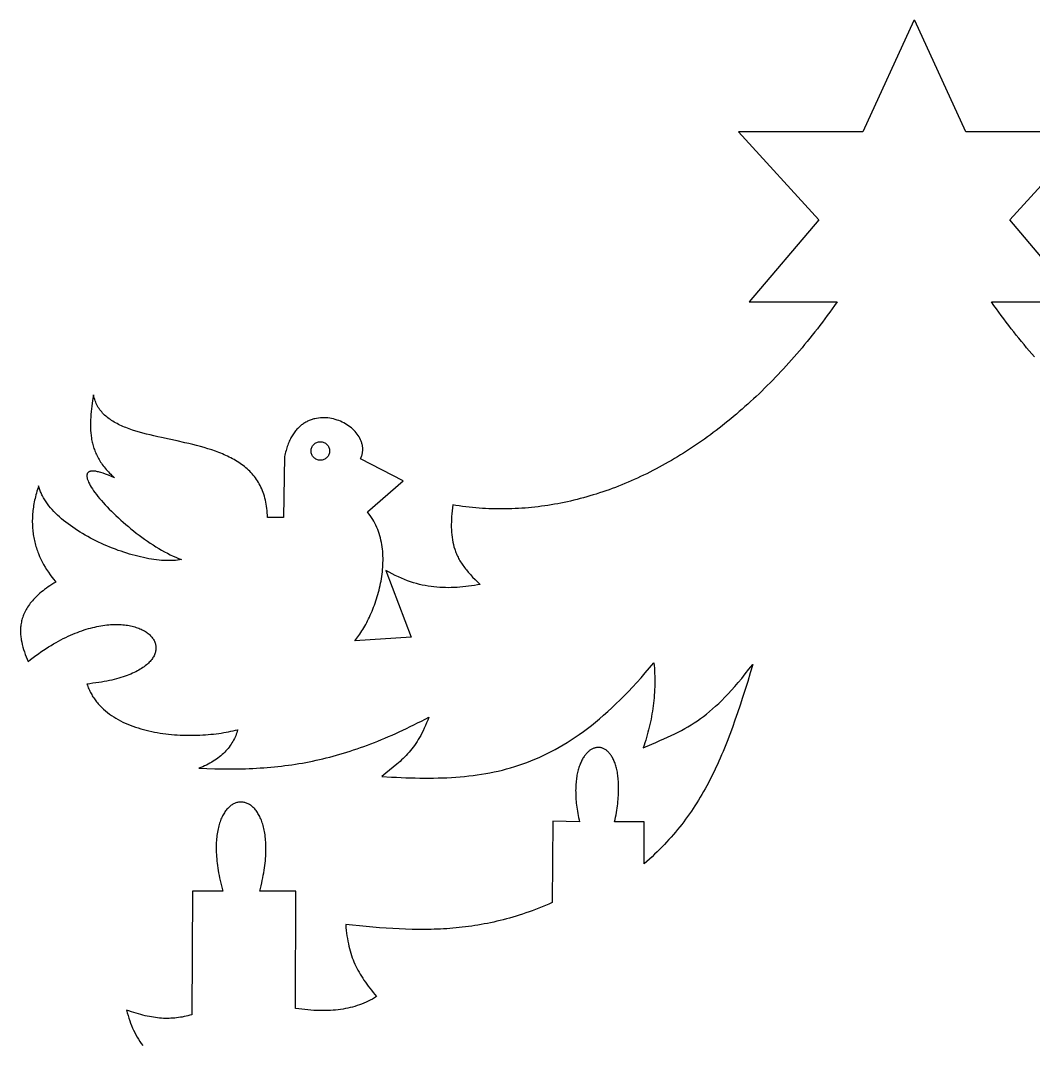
# Model space of a CAD drawing. Extents: x 2 to 372, y 3 to 246.
# Drawn here: x 43.9 to 104, y 185.1 to 245.9 of the extents above; entities that cross this region are included whole.
import ezdxf

# ---------------------------------------------------------------- set-up
doc = ezdxf.new("R2010")
doc.units = 0
doc.layers.add('Default_Layer', color=1, linetype='CONTINUOUS')
doc.layers.add('Vetor', color=1, linetype='CONTINUOUS')

msp = doc.modelspace()

# ---------------------------------------------------------------- linework, layer by layer
at = {"layer": 'Default_Layer'}
msp.add_lwpolyline([(61.14, 220.381), (61.143, 220.437), (61.152, 220.491), (61.165, 220.544), (61.184, 220.595), (61.207, 220.643), (61.234, 220.688), (61.266, 220.73), (61.301, 220.77), (61.341, 220.805), (61.383, 220.837), (61.428, 220.864), (61.476, 220.887), (61.527, 220.906), (61.58, 220.919), (61.634, 220.928), (61.69, 220.931), (61.747, 220.928), (61.801, 220.919), (61.854, 220.906), (61.904, 220.887), (61.953, 220.864), (61.998, 220.837), (62.04, 220.805), (62.079, 220.77), (62.115, 220.73), (62.146, 220.688), (62.174, 220.643), (62.197, 220.595), (62.216, 220.544), (62.229, 220.491), (62.238, 220.437), (62.24, 220.381), (62.238, 220.324), (62.229, 220.27), (62.216, 220.217), (62.197, 220.167), (62.174, 220.118), (62.146, 220.073), (62.115, 220.031), (62.079, 219.992), (62.04, 219.956), (61.998, 219.925), (61.953, 219.897), (61.904, 219.874), (61.854, 219.855), (61.801, 219.842), (61.747, 219.833), (61.69, 219.831), (61.634, 219.833), (61.58, 219.842), (61.527, 219.855), (61.476, 219.874), (61.428, 219.897), (61.383, 219.925), (61.341, 219.956), (61.301, 219.992), (61.266, 220.031), (61.234, 220.073), (61.207, 220.118), (61.184, 220.167), (61.165, 220.217), (61.152, 220.27), (61.143, 220.324), (61.14, 220.381)], close=True, dxfattribs=at)
at = {"layer": 'Vetor'}
msp.add_lwpolyline([(104.064, 225.967), (103.909, 226.146), (103.754, 226.327), (103.599, 226.51), (103.446, 226.694), (103.293, 226.88), (103.141, 227.067), (102.989, 227.256), (102.839, 227.446), (102.689, 227.638), (102.54, 227.831), (102.392, 228.026), (102.244, 228.223), (102.098, 228.421), (101.952, 228.62), (101.807, 228.821), (101.663, 229.023), (101.519, 229.227), (106.727, 229.227), (102.604, 234.109), (107.378, 239.317), (100, 239.317), (96.963, 245.935), (96.911, 245.935), (93.873, 239.317), (86.495, 239.317), (91.269, 234.109), (87.146, 229.227), (92.354, 229.227), (92.21, 229.023), (92.066, 228.821), (91.921, 228.62), (91.775, 228.42), (91.629, 228.223), (91.481, 228.026), (91.333, 227.831), (91.184, 227.638), (91.034, 227.446), (90.884, 227.256), (90.732, 227.067), (90.58, 226.88), (90.428, 226.694), (90.274, 226.51), (90.12, 226.327), (89.965, 226.146), (89.809, 225.967), (89.652, 225.789), (89.495, 225.612), (89.337, 225.438), (89.179, 225.265), (89.02, 225.093), (88.86, 224.923), (88.699, 224.755), (88.538, 224.588), (88.376, 224.423), (88.213, 224.26), (88.05, 224.098), (87.886, 223.938), (87.722, 223.779), (87.556, 223.622), (87.391, 223.467), (87.224, 223.313), (87.057, 223.162), (86.889, 223.011), (86.721, 222.863), (86.552, 222.716), (86.383, 222.571), (86.213, 222.427), (86.042, 222.286), (85.871, 222.146), (85.7, 222.007), (85.527, 221.871), (85.355, 221.736), (85.181, 221.603), (85.007, 221.471), (84.833, 221.342), (84.658, 221.214), (84.483, 221.088), (84.307, 220.963), (84.13, 220.841), (83.953, 220.72), (83.776, 220.601), (83.598, 220.483), (83.419, 220.368), (83.241, 220.254), (83.061, 220.142), (82.881, 220.032), (82.701, 219.924), (82.52, 219.818), (82.339, 219.713), (82.158, 219.61), (81.976, 219.509), (81.793, 219.41), (81.611, 219.313), (81.427, 219.218), (81.244, 219.124), (81.06, 219.032), (80.875, 218.943), (80.69, 218.855), (80.505, 218.769), (80.32, 218.685), (80.134, 218.602), (79.948, 218.522), (79.761, 218.444), (79.574, 218.367), (79.387, 218.293), (79.199, 218.22), (79.011, 218.149), (78.823, 218.08), (78.635, 218.014), (78.446, 217.949), (78.257, 217.886), (78.067, 217.825), (77.877, 217.766), (77.687, 217.709), (77.497, 217.654), (77.307, 217.601), (77.116, 217.55), (76.925, 217.501), (76.733, 217.454), (76.542, 217.408), (76.35, 217.365), (76.158, 217.324), (75.966, 217.285), (75.774, 217.248), (75.581, 217.214), (75.388, 217.181), (75.195, 217.15), (75.002, 217.121), (74.808, 217.094), (74.615, 217.07), (74.421, 217.047), (74.227, 217.027), (74.033, 217.008), (73.839, 216.992), (73.645, 216.978), (73.45, 216.966), (73.256, 216.956), (73.061, 216.948), (72.866, 216.942), (72.671, 216.938), (72.476, 216.937), (72.281, 216.937), (72.086, 216.94), (71.89, 216.945), (71.695, 216.952), (71.5, 216.961), (71.304, 216.973), (71.108, 216.986), (70.913, 217.002), (70.717, 217.02), (70.521, 217.04), (70.326, 217.063), (70.13, 217.087), (69.934, 217.114), (69.738, 217.143), (69.542, 217.174), (69.524, 216.997), (69.508, 216.823), (69.493, 216.653), (69.481, 216.487), (69.472, 216.324), (69.465, 216.164), (69.462, 216.006), (69.462, 215.852), (69.466, 215.7), (69.474, 215.55), (69.486, 215.402), (69.503, 215.257), (69.524, 215.113), (69.55, 214.971), (69.582, 214.83), (69.619, 214.69), (69.662, 214.551), (69.686, 214.482), (69.711, 214.413), (69.738, 214.344), (69.767, 214.276), (69.797, 214.207), (69.829, 214.139), (69.862, 214.07), (69.897, 214.002), (69.934, 213.934), (69.973, 213.866), (70.014, 213.797), (70.057, 213.729), (70.101, 213.66), (70.147, 213.592), (70.196, 213.523), (70.246, 213.454), (70.299, 213.385), (70.353, 213.316), (70.469, 213.177), (70.593, 213.037), (70.726, 212.895), (70.868, 212.752), (71.02, 212.608), (71.181, 212.462), (71.007, 212.431), (70.833, 212.402), (70.66, 212.375), (70.487, 212.351), (70.315, 212.33), (70.143, 212.311), (69.972, 212.295), (69.801, 212.282), (69.63, 212.273), (69.459, 212.267), (69.288, 212.264), (69.117, 212.265), (68.947, 212.27), (68.776, 212.278), (68.604, 212.291), (68.433, 212.308), (68.261, 212.329), (68.088, 212.355), (67.915, 212.386), (67.741, 212.422), (67.567, 212.462), (67.392, 212.508), (67.216, 212.559), (67.039, 212.615), (66.861, 212.677), (66.682, 212.745), (66.502, 212.819), (66.321, 212.899), (66.138, 212.985), (65.954, 213.077), (65.768, 213.176), (65.581, 213.281), (67.084, 209.32), (63.737, 209.115), (63.797, 209.188), (63.857, 209.265), (63.917, 209.345), (63.976, 209.428), (64.036, 209.513), (64.095, 209.602), (64.154, 209.694), (64.212, 209.789), (64.27, 209.886), (64.327, 209.985), (64.384, 210.088), (64.44, 210.192), (64.495, 210.3), (64.55, 210.409), (64.603, 210.52), (64.655, 210.634), (64.706, 210.749), (64.756, 210.867), (64.805, 210.986), (64.853, 211.107), (64.899, 211.229), (64.943, 211.353), (64.986, 211.479), (65.028, 211.606), (65.067, 211.734), (65.105, 211.863), (65.141, 211.993), (65.175, 212.125), (65.207, 212.257), (65.238, 212.39), (65.265, 212.524), (65.291, 212.658), (65.315, 212.793), (65.336, 212.929), (65.354, 213.064), (65.37, 213.2), (65.384, 213.337), (65.394, 213.473), (65.402, 213.61), (65.407, 213.746), (65.41, 213.882), (65.409, 214.018), (65.405, 214.154), (65.398, 214.289), (65.388, 214.423), (65.375, 214.557), (65.358, 214.691), (65.338, 214.823), (65.314, 214.955), (65.287, 215.086), (65.256, 215.215), (65.222, 215.344), (65.183, 215.471), (65.141, 215.597), (65.095, 215.721), (65.045, 215.845), (64.99, 215.966), (64.932, 216.086), (64.869, 216.204), (64.802, 216.32), (64.73, 216.434), (64.654, 216.546), (64.574, 216.656), (64.489, 216.764), (66.606, 218.608), (64.079, 219.906), (64.1, 219.955), (64.12, 220.004), (64.137, 220.053), (64.152, 220.102), (64.166, 220.151), (64.177, 220.2), (64.186, 220.248), (64.194, 220.297), (64.2, 220.345), (64.204, 220.394), (64.206, 220.442), (64.206, 220.49), (64.205, 220.537), (64.202, 220.585), (64.197, 220.632), (64.191, 220.679), (64.182, 220.726), (64.173, 220.772), (64.161, 220.818), (64.149, 220.864), (64.134, 220.909), (64.118, 220.954), (64.082, 221.043), (64.041, 221.131), (63.993, 221.216), (63.941, 221.299), (63.884, 221.381), (63.821, 221.46), (63.755, 221.536), (63.684, 221.61), (63.608, 221.682), (63.529, 221.75), (63.447, 221.816), (63.36, 221.879), (63.271, 221.938), (63.178, 221.994), (63.083, 222.046), (62.985, 222.095), (62.885, 222.14), (62.783, 222.181), (62.679, 222.218), (62.573, 222.251), (62.465, 222.279), (62.357, 222.303), (62.247, 222.322), (62.137, 222.337), (62.026, 222.346), (61.914, 222.351), (61.803, 222.35), (61.691, 222.344), (61.58, 222.332), (61.469, 222.315), (61.359, 222.292), (61.305, 222.278), (61.25, 222.263), (61.196, 222.246), (61.142, 222.228), (61.089, 222.208), (61.036, 222.187), (60.983, 222.164), (60.931, 222.14), (60.879, 222.113), (60.828, 222.086), (60.777, 222.056), (60.727, 222.025), (60.677, 221.992), (60.628, 221.958), (60.58, 221.922), (60.532, 221.884), (60.485, 221.844), (60.439, 221.802), (60.393, 221.759), (60.348, 221.714), (60.304, 221.667), (60.261, 221.618), (60.219, 221.568), (60.177, 221.515), (60.136, 221.461), (60.097, 221.404), (60.058, 221.346), (60.02, 221.286), (59.983, 221.224), (59.948, 221.159), (59.913, 221.093), (59.879, 221.025), (59.847, 220.955), (59.815, 220.882), (59.785, 220.808), (59.756, 220.732), (59.729, 220.653), (59.702, 220.572), (59.677, 220.489), (59.653, 220.404), (59.631, 220.317), (59.61, 220.228), (59.59, 220.136), (59.571, 220.042), (59.503, 216.423), (58.547, 216.423), (58.544, 216.564), (58.538, 216.702), (58.528, 216.837), (58.515, 216.969), (58.498, 217.097), (58.479, 217.223), (58.456, 217.346), (58.43, 217.465), (58.401, 217.582), (58.369, 217.696), (58.335, 217.808), (58.297, 217.916), (58.257, 218.022), (58.213, 218.125), (58.167, 218.226), (58.119, 218.324), (58.067, 218.419), (58.013, 218.512), (57.957, 218.602), (57.898, 218.691), (57.837, 218.776), (57.773, 218.86), (57.707, 218.941), (57.639, 219.02), (57.569, 219.097), (57.496, 219.171), (57.421, 219.244), (57.345, 219.315), (57.266, 219.383), (57.185, 219.45), (57.103, 219.514), (57.018, 219.577), (56.932, 219.638), (56.844, 219.698), (56.754, 219.755), (56.663, 219.811), (56.57, 219.865), (56.476, 219.918), (56.38, 219.969), (56.283, 220.018), (56.184, 220.067), (56.084, 220.113), (55.982, 220.159), (55.88, 220.202), (55.776, 220.245), (55.671, 220.287), (55.459, 220.366), (55.242, 220.441), (55.022, 220.512), (54.799, 220.579), (54.573, 220.643), (54.346, 220.704), (54.116, 220.762), (53.885, 220.818), (53.653, 220.872), (53.188, 220.975), (52.725, 221.076), (52.266, 221.175), (52.039, 221.225), (51.815, 221.277), (51.593, 221.329), (51.375, 221.383), (51.16, 221.44), (50.949, 221.498), (50.743, 221.559), (50.542, 221.624), (50.346, 221.691), (50.156, 221.763), (50.063, 221.8), (49.972, 221.838), (49.882, 221.878), (49.794, 221.918), (49.708, 221.96), (49.624, 222.003), (49.541, 222.047), (49.46, 222.093), (49.382, 222.14), (49.305, 222.188), (49.23, 222.238), (49.158, 222.29), (49.088, 222.343), (49.019, 222.398), (48.954, 222.454), (48.89, 222.512), (48.829, 222.571), (48.77, 222.633), (48.714, 222.696), (48.66, 222.761), (48.609, 222.829), (48.56, 222.898), (48.514, 222.969), (48.471, 223.042), (48.43, 223.117), (48.393, 223.194), (48.358, 223.274), (48.326, 223.356), (48.298, 223.44), (48.272, 223.526), (48.249, 223.615), (48.23, 223.706), (48.178, 223.371), (48.132, 223.04), (48.111, 222.877), (48.093, 222.714), (48.077, 222.552), (48.064, 222.391), (48.055, 222.232), (48.049, 222.073), (48.046, 221.915), (48.048, 221.758), (48.055, 221.602), (48.066, 221.447), (48.082, 221.293), (48.104, 221.139), (48.117, 221.063), (48.132, 220.986), (48.148, 220.911), (48.166, 220.835), (48.186, 220.759), (48.207, 220.684), (48.23, 220.609), (48.254, 220.534), (48.281, 220.459), (48.309, 220.384), (48.339, 220.31), (48.371, 220.235), (48.405, 220.161), (48.441, 220.088), (48.479, 220.014), (48.519, 219.94), (48.561, 219.867), (48.606, 219.794), (48.652, 219.721), (48.701, 219.648), (48.752, 219.575), (48.806, 219.503), (48.862, 219.43), (48.92, 219.358), (48.981, 219.286), (49.044, 219.214), (49.11, 219.143), (49.178, 219.071), (49.249, 219), (49.322, 218.928), (49.399, 218.857), (49.478, 218.786), (49.289, 218.87), (49.113, 218.943), (48.949, 219.007), (48.798, 219.06), (48.658, 219.103), (48.593, 219.121), (48.53, 219.137), (48.471, 219.15), (48.414, 219.162), (48.36, 219.171), (48.309, 219.177), (48.261, 219.182), (48.215, 219.185), (48.173, 219.185), (48.133, 219.183), (48.095, 219.18), (48.06, 219.174), (48.028, 219.166), (47.998, 219.157), (47.971, 219.145), (47.947, 219.132), (47.925, 219.116), (47.905, 219.099), (47.888, 219.08), (47.873, 219.06), (47.861, 219.038), (47.85, 219.014), (47.843, 218.988), (47.837, 218.961), (47.834, 218.932), (47.833, 218.902), (47.834, 218.87), (47.837, 218.837), (47.843, 218.802), (47.851, 218.766), (47.86, 218.728), (47.872, 218.689), (47.902, 218.608), (47.939, 218.521), (47.984, 218.43), (48.037, 218.334), (48.097, 218.234), (48.163, 218.13), (48.237, 218.022), (48.317, 217.911), (48.403, 217.797), (48.495, 217.68), (48.594, 217.561), (48.697, 217.439), (48.806, 217.315), (48.921, 217.189), (49.04, 217.061), (49.164, 216.933), (49.292, 216.803), (49.425, 216.672), (49.561, 216.541), (49.702, 216.41), (49.845, 216.279), (49.993, 216.148), (50.143, 216.018), (50.296, 215.888), (50.452, 215.76), (50.61, 215.632), (50.77, 215.507), (50.933, 215.383), (51.097, 215.262), (51.262, 215.143), (51.429, 215.026), (51.596, 214.912), (51.765, 214.802), (51.934, 214.695), (52.104, 214.592), (52.273, 214.493), (52.442, 214.398), (52.612, 214.307), (52.78, 214.222), (52.948, 214.141), (53.114, 214.066), (53.28, 213.996), (53.444, 213.932), (53.329, 213.912), (53.209, 213.895), (53.085, 213.883), (52.958, 213.874), (52.827, 213.869), (52.692, 213.868), (52.554, 213.871), (52.412, 213.877), (52.268, 213.886), (52.121, 213.9), (51.971, 213.916), (51.818, 213.936), (51.664, 213.96), (51.507, 213.986), (51.348, 214.016), (51.188, 214.049), (51.026, 214.086), (50.862, 214.125), (50.698, 214.167), (50.532, 214.212), (50.365, 214.261), (50.198, 214.312), (50.031, 214.366), (49.863, 214.422), (49.695, 214.481), (49.527, 214.543), (49.359, 214.608), (49.192, 214.675), (49.025, 214.744), (48.859, 214.816), (48.694, 214.89), (48.53, 214.967), (48.367, 215.046), (48.206, 215.127), (48.047, 215.21), (47.89, 215.295), (47.734, 215.383), (47.581, 215.472), (47.43, 215.563), (47.282, 215.656), (47.137, 215.751), (46.994, 215.848), (46.855, 215.946), (46.719, 216.046), (46.586, 216.148), (46.457, 216.251), (46.332, 216.356), (46.211, 216.462), (46.095, 216.569), (45.982, 216.678), (45.875, 216.788), (45.772, 216.899), (45.674, 217.012), (45.581, 217.125), (45.493, 217.24), (45.411, 217.356), (45.334, 217.472), (45.264, 217.59), (45.199, 217.708), (45.169, 217.767), (45.141, 217.827), (45.114, 217.887), (45.089, 217.947), (45.065, 218.007), (45.043, 218.067), (45.023, 218.128), (45.004, 218.189), (44.988, 218.249), (44.973, 218.31), (44.936, 218.201), (44.902, 218.093), (44.869, 217.985), (44.838, 217.878), (44.81, 217.771), (44.783, 217.666), (44.758, 217.561), (44.735, 217.456), (44.713, 217.353), (44.694, 217.25), (44.676, 217.147), (44.661, 217.045), (44.646, 216.944), (44.634, 216.844), (44.624, 216.744), (44.615, 216.645), (44.608, 216.547), (44.603, 216.449), (44.599, 216.352), (44.597, 216.255), (44.597, 216.159), (44.599, 216.064), (44.602, 215.97), (44.607, 215.876), (44.613, 215.782), (44.621, 215.69), (44.631, 215.597), (44.642, 215.506), (44.655, 215.415), (44.669, 215.325), (44.685, 215.235), (44.703, 215.146), (44.722, 215.058), (44.742, 214.97), (44.764, 214.883), (44.788, 214.796), (44.813, 214.71), (44.839, 214.624), (44.867, 214.54), (44.896, 214.455), (44.927, 214.372), (44.959, 214.289), (45.027, 214.124), (45.101, 213.962), (45.18, 213.802), (45.265, 213.644), (45.354, 213.489), (45.449, 213.335), (45.548, 213.184), (45.653, 213.035), (45.762, 212.889), (45.875, 212.744), (45.993, 212.601), (45.872, 212.528), (45.755, 212.454), (45.643, 212.38), (45.534, 212.306), (45.43, 212.231), (45.33, 212.157), (45.234, 212.083), (45.141, 212.008), (45.053, 211.934), (44.968, 211.859), (44.888, 211.784), (44.81, 211.71), (44.737, 211.635), (44.667, 211.56), (44.601, 211.485), (44.538, 211.41), (44.478, 211.336), (44.422, 211.261), (44.369, 211.186), (44.319, 211.111), (44.272, 211.036), (44.228, 210.961), (44.188, 210.886), (44.15, 210.811), (44.115, 210.736), (44.083, 210.661), (44.054, 210.586), (44.027, 210.511), (44.003, 210.436), (43.982, 210.362), (43.963, 210.287), (43.947, 210.212), (43.933, 210.137), (43.921, 210.063), (43.912, 209.988), (43.905, 209.914), (43.9, 209.84), (43.897, 209.765), (43.896, 209.691), (43.897, 209.617), (43.899, 209.543), (43.904, 209.469), (43.911, 209.395), (43.919, 209.322), (43.928, 209.248), (43.94, 209.175), (43.967, 209.028), (44, 208.883), (44.038, 208.737), (44.08, 208.593), (44.127, 208.449), (44.177, 208.306), (44.23, 208.164), (44.286, 208.022), (44.344, 207.882), (44.499, 208.004), (44.653, 208.122), (44.807, 208.236), (44.959, 208.346), (45.111, 208.452), (45.262, 208.555), (45.412, 208.653), (45.561, 208.748), (45.709, 208.839), (45.857, 208.927), (46.003, 209.011), (46.148, 209.091), (46.292, 209.168), (46.435, 209.241), (46.577, 209.311), (46.718, 209.378), (46.858, 209.441), (46.996, 209.501), (47.133, 209.557), (47.269, 209.611), (47.404, 209.661), (47.537, 209.708), (47.669, 209.753), (47.799, 209.794), (47.928, 209.832), (48.056, 209.867), (48.182, 209.899), (48.307, 209.929), (48.43, 209.956), (48.551, 209.98), (48.671, 210.001), (48.79, 210.02), (48.906, 210.036), (49.021, 210.049), (49.134, 210.06), (49.245, 210.069), (49.355, 210.075), (49.463, 210.079), (49.569, 210.08), (49.673, 210.08), (49.775, 210.077), (49.875, 210.071), (49.973, 210.064), (50.069, 210.055), (50.163, 210.043), (50.255, 210.03), (50.345, 210.014), (50.433, 209.997), (50.519, 209.978), (50.602, 209.957), (50.684, 209.934), (50.763, 209.91), (50.839, 209.884), (50.914, 209.856), (50.986, 209.827), (51.055, 209.796), (51.123, 209.763), (51.187, 209.73), (51.25, 209.694), (51.31, 209.658), (51.367, 209.62), (51.422, 209.581), (51.474, 209.541), (51.523, 209.499), (51.57, 209.457), (51.615, 209.413), (51.656, 209.368), (51.695, 209.323), (51.731, 209.276), (51.764, 209.229), (51.794, 209.18), (51.822, 209.131), (51.846, 209.081), (51.868, 209.031), (51.887, 208.98), (51.902, 208.928), (51.915, 208.876), (51.925, 208.823), (51.931, 208.769), (51.935, 208.716), (51.935, 208.661), (51.932, 208.607), (51.926, 208.552), (51.917, 208.497), (51.904, 208.442), (51.888, 208.387), (51.869, 208.331), (51.846, 208.276), (51.82, 208.22), (51.791, 208.165), (51.758, 208.11), (51.722, 208.054), (51.682, 207.999), (51.639, 207.944), (51.592, 207.89), (51.541, 207.836), (51.487, 207.782), (51.429, 207.728), (51.368, 207.675), (51.302, 207.623), (51.233, 207.571), (51.161, 207.52), (51.084, 207.469), (51.004, 207.419), (50.919, 207.369), (50.831, 207.321), (50.739, 207.273), (50.643, 207.226), (50.542, 207.181), (50.438, 207.136), (50.33, 207.092), (50.218, 207.049), (50.101, 207.007), (49.98, 206.966), (49.856, 206.927), (49.727, 206.889), (49.593, 206.852), (49.456, 206.816), (49.314, 206.782), (49.168, 206.75), (49.017, 206.718), (48.862, 206.689), (48.703, 206.66), (48.539, 206.634), (48.37, 206.609), (48.198, 206.586), (48.02, 206.564), (47.838, 206.545), (47.864, 206.47), (47.891, 206.397), (47.919, 206.325), (47.949, 206.254), (47.981, 206.185), (48.013, 206.116), (48.048, 206.048), (48.083, 205.981), (48.12, 205.916), (48.158, 205.851), (48.198, 205.787), (48.239, 205.725), (48.281, 205.663), (48.324, 205.602), (48.369, 205.543), (48.414, 205.484), (48.461, 205.427), (48.51, 205.37), (48.559, 205.314), (48.609, 205.26), (48.714, 205.153), (48.822, 205.05), (48.935, 204.952), (49.052, 204.856), (49.173, 204.765), (49.297, 204.677), (49.426, 204.593), (49.557, 204.512), (49.692, 204.435), (49.83, 204.361), (49.971, 204.29), (50.115, 204.223), (50.262, 204.16), (50.411, 204.099), (50.563, 204.042), (50.717, 203.988), (50.873, 203.937), (51.031, 203.889), (51.191, 203.844), (51.353, 203.802), (51.516, 203.763), (51.681, 203.727), (51.846, 203.694), (52.013, 203.664), (52.181, 203.636), (52.349, 203.612), (52.519, 203.589), (52.688, 203.57), (52.858, 203.553), (53.029, 203.538), (53.199, 203.526), (53.369, 203.517), (53.539, 203.51), (53.709, 203.505), (53.878, 203.502), (54.046, 203.502), (54.214, 203.504), (54.38, 203.508), (54.545, 203.514), (54.71, 203.523), (54.872, 203.533), (55.033, 203.545), (55.193, 203.559), (55.35, 203.576), (55.505, 203.594), (55.659, 203.613), (55.81, 203.635), (55.958, 203.658), (56.104, 203.683), (56.247, 203.709), (56.387, 203.738), (56.524, 203.767), (56.658, 203.798), (56.789, 203.831), (56.763, 203.741), (56.734, 203.652), (56.702, 203.564), (56.667, 203.476), (56.629, 203.389), (56.588, 203.303), (56.544, 203.218), (56.497, 203.133), (56.447, 203.05), (56.394, 202.967), (56.338, 202.886), (56.279, 202.806), (56.217, 202.727), (56.152, 202.649), (56.084, 202.573), (56.013, 202.498), (55.94, 202.425), (55.863, 202.353), (55.783, 202.283), (55.7, 202.215), (55.614, 202.148), (55.525, 202.083), (55.434, 202.02), (55.339, 201.959), (55.241, 201.9), (55.14, 201.844), (55.036, 201.789), (54.93, 201.736), (54.82, 201.686), (54.707, 201.638), (54.591, 201.593), (54.473, 201.55), (54.954, 201.529), (55.427, 201.515), (55.66, 201.51), (55.892, 201.506), (56.122, 201.504), (56.349, 201.504), (56.576, 201.505), (56.8, 201.508), (57.023, 201.512), (57.244, 201.519), (57.464, 201.526), (57.682, 201.536), (57.899, 201.547), (58.114, 201.56), (58.329, 201.575), (58.542, 201.591), (58.754, 201.609), (58.965, 201.629), (59.175, 201.651), (59.384, 201.675), (59.592, 201.7), (59.799, 201.728), (60.006, 201.757), (60.212, 201.788), (60.417, 201.821), (60.622, 201.856), (60.826, 201.893), (61.03, 201.932), (61.233, 201.973), (61.436, 202.017), (61.639, 202.062), (61.841, 202.109), (62.044, 202.158), (62.246, 202.21), (62.448, 202.263), (62.651, 202.319), (62.853, 202.376), (63.056, 202.436), (63.259, 202.499), (63.462, 202.563), (63.666, 202.63), (63.87, 202.698), (64.074, 202.77), (64.279, 202.843), (64.485, 202.919), (64.691, 202.997), (64.898, 203.077), (65.106, 203.16), (65.315, 203.245), (65.525, 203.333), (65.735, 203.423), (65.947, 203.515), (66.16, 203.61), (66.373, 203.707), (66.589, 203.807), (66.805, 203.91), (67.023, 204.015), (67.242, 204.122), (67.463, 204.232), (67.685, 204.345), (67.909, 204.46), (68.134, 204.578), (68.066, 204.402), (67.997, 204.235), (67.927, 204.074), (67.858, 203.92), (67.788, 203.773), (67.717, 203.632), (67.645, 203.497), (67.573, 203.368), (67.5, 203.244), (67.426, 203.124), (67.35, 203.01), (67.274, 202.899), (67.196, 202.792), (67.117, 202.689), (67.036, 202.59), (66.954, 202.493), (66.87, 202.398), (66.784, 202.306), (66.696, 202.216), (66.606, 202.127), (66.514, 202.039), (66.42, 201.952), (66.323, 201.866), (66.224, 201.78), (66.018, 201.607), (65.802, 201.43), (65.573, 201.248), (65.332, 201.056), (65.913, 201.022), (66.199, 201.008), (66.484, 200.995), (66.766, 200.984), (67.045, 200.975), (67.322, 200.967), (67.597, 200.963), (67.87, 200.96), (68.141, 200.96), (68.41, 200.962), (68.677, 200.967), (68.942, 200.975), (69.205, 200.985), (69.466, 200.999), (69.726, 201.016), (69.984, 201.036), (70.241, 201.059), (70.496, 201.086), (70.749, 201.116), (71.002, 201.15), (71.253, 201.188), (71.502, 201.23), (71.751, 201.276), (71.999, 201.327), (72.245, 201.381), (72.491, 201.44), (72.735, 201.503), (72.979, 201.571), (73.222, 201.644), (73.464, 201.722), (73.706, 201.805), (73.947, 201.893), (74.187, 201.986), (74.427, 202.084), (74.667, 202.188), (74.906, 202.298), (75.145, 202.413), (75.384, 202.534), (75.623, 202.661), (75.861, 202.794), (76.1, 202.934), (76.339, 203.079), (76.578, 203.231), (76.817, 203.39), (77.056, 203.555), (77.296, 203.727), (77.536, 203.906), (77.776, 204.092), (78.017, 204.285), (78.259, 204.485), (78.501, 204.693), (78.744, 204.908), (78.988, 205.131), (79.232, 205.362), (79.478, 205.6), (79.724, 205.846), (79.972, 206.101), (80.22, 206.363), (80.47, 206.634), (80.721, 206.913), (80.973, 207.201), (81.227, 207.498), (81.482, 207.803), (81.497, 207.645), (81.51, 207.487), (81.52, 207.328), (81.528, 207.17), (81.534, 207.01), (81.537, 206.851), (81.538, 206.692), (81.537, 206.532), (81.533, 206.372), (81.527, 206.212), (81.518, 206.052), (81.507, 205.893), (81.494, 205.733), (81.479, 205.573), (81.462, 205.414), (81.442, 205.254), (81.42, 205.095), (81.396, 204.936), (81.37, 204.777), (81.342, 204.619), (81.312, 204.461), (81.279, 204.303), (81.245, 204.146), (81.208, 203.99), (81.17, 203.833), (81.129, 203.678), (81.087, 203.523), (81.043, 203.368), (80.996, 203.215), (80.948, 203.062), (80.898, 202.91), (80.846, 202.758), (81.36, 202.975), (81.604, 203.08), (81.84, 203.183), (82.069, 203.284), (82.291, 203.385), (82.506, 203.486), (82.716, 203.588), (82.92, 203.691), (83.119, 203.795), (83.314, 203.902), (83.506, 204.012), (83.694, 204.125), (83.879, 204.242), (84.063, 204.364), (84.244, 204.491), (84.425, 204.623), (84.604, 204.763), (84.784, 204.909), (84.964, 205.063), (85.145, 205.224), (85.328, 205.395), (85.513, 205.575), (85.7, 205.765), (85.89, 205.965), (86.084, 206.176), (86.282, 206.399), (86.484, 206.634), (86.692, 206.882), (86.905, 207.143), (87.125, 207.418), (87.351, 207.708), (87.2, 207.2), (87.049, 206.704), (86.899, 206.219), (86.749, 205.747), (86.599, 205.285), (86.448, 204.835), (86.296, 204.395), (86.142, 203.965), (85.987, 203.545), (85.829, 203.135), (85.749, 202.933), (85.668, 202.734), (85.586, 202.537), (85.504, 202.342), (85.42, 202.149), (85.336, 201.958), (85.251, 201.77), (85.164, 201.583), (85.077, 201.398), (84.988, 201.216), (84.898, 201.035), (84.807, 200.856), (84.715, 200.679), (84.621, 200.504), (84.526, 200.33), (84.429, 200.158), (84.331, 199.988), (84.231, 199.82), (84.129, 199.653), (84.026, 199.487), (83.921, 199.323), (83.814, 199.161), (83.706, 198.999), (83.595, 198.84), (83.483, 198.681), (83.368, 198.524), (83.252, 198.368), (83.134, 198.213), (83.013, 198.06), (82.89, 197.908), (82.765, 197.756), (82.637, 197.606), (82.507, 197.457), (82.375, 197.308), (82.241, 197.161), (82.103, 197.014), (81.964, 196.869), (81.821, 196.724), (81.676, 196.579), (81.528, 196.436), (81.378, 196.293), (81.224, 196.151), (81.068, 196.009), (80.909, 195.868), (80.909, 198.358), (79.155, 198.358), (79.185, 198.502), (79.213, 198.644), (79.238, 198.782), (79.262, 198.919), (79.283, 199.053), (79.302, 199.184), (79.32, 199.314), (79.335, 199.44), (79.348, 199.564), (79.36, 199.686), (79.369, 199.805), (79.377, 199.922), (79.383, 200.037), (79.388, 200.149), (79.39, 200.258), (79.391, 200.366), (79.39, 200.47), (79.388, 200.573), (79.384, 200.673), (79.378, 200.77), (79.371, 200.866), (79.363, 200.958), (79.353, 201.049), (79.341, 201.137), (79.329, 201.223), (79.314, 201.306), (79.299, 201.387), (79.282, 201.466), (79.264, 201.542), (79.245, 201.616), (79.225, 201.688), (79.203, 201.757), (79.181, 201.824), (79.157, 201.889), (79.132, 201.951), (79.107, 202.011), (79.08, 202.069), (79.052, 202.125), (79.024, 202.178), (78.995, 202.229), (78.964, 202.277), (78.933, 202.324), (78.902, 202.368), (78.869, 202.409), (78.836, 202.449), (78.802, 202.486), (78.768, 202.521), (78.733, 202.554), (78.697, 202.585), (78.661, 202.613), (78.625, 202.639), (78.588, 202.663), (78.55, 202.684), (78.512, 202.704), (78.474, 202.721), (78.436, 202.736), (78.397, 202.749), (78.358, 202.76), (78.319, 202.768), (78.279, 202.774), (78.24, 202.778), (78.2, 202.78), (78.16, 202.78), (78.12, 202.777), (78.081, 202.773), (78.041, 202.766), (78.001, 202.757), (77.962, 202.746), (77.922, 202.733), (77.883, 202.718), (77.844, 202.7), (77.805, 202.681), (77.766, 202.659), (77.728, 202.635), (77.69, 202.609), (77.653, 202.581), (77.616, 202.551), (77.579, 202.519), (77.543, 202.485), (77.507, 202.448), (77.472, 202.41), (77.437, 202.37), (77.403, 202.327), (77.37, 202.282), (77.337, 202.236), (77.305, 202.187), (77.274, 202.136), (77.244, 202.083), (77.214, 202.029), (77.186, 201.972), (77.158, 201.913), (77.131, 201.852), (77.105, 201.789), (77.08, 201.724), (77.056, 201.657), (77.033, 201.588), (77.011, 201.517), (76.991, 201.444), (76.971, 201.369), (76.953, 201.293), (76.936, 201.214), (76.92, 201.133), (76.906, 201.05), (76.893, 200.965), (76.881, 200.879), (76.871, 200.79), (76.862, 200.7), (76.854, 200.607), (76.848, 200.513), (76.844, 200.416), (76.841, 200.318), (76.84, 200.218), (76.841, 200.116), (76.843, 200.012), (76.846, 199.906), (76.852, 199.798), (76.859, 199.688), (76.869, 199.577), (76.88, 199.463), (76.893, 199.348), (76.908, 199.231), (76.924, 199.112), (76.943, 198.991), (76.964, 198.868), (76.987, 198.743), (77.012, 198.617), (77.039, 198.488), (77.068, 198.358), (75.487, 198.396), (75.449, 193.567), (75.25, 193.481), (75.051, 193.397), (74.853, 193.316), (74.657, 193.238), (74.461, 193.163), (74.266, 193.09), (74.072, 193.02), (73.878, 192.953), (73.686, 192.888), (73.493, 192.826), (73.302, 192.766), (73.111, 192.709), (72.921, 192.654), (72.732, 192.602), (72.542, 192.552), (72.354, 192.504), (72.166, 192.459), (71.978, 192.416), (71.79, 192.375), (71.603, 192.337), (71.417, 192.3), (71.23, 192.266), (71.044, 192.234), (70.858, 192.204), (70.672, 192.176), (70.486, 192.149), (70.301, 192.125), (70.115, 192.103), (69.93, 192.083), (69.744, 192.064), (69.559, 192.047), (69.373, 192.032), (69.188, 192.019), (69.002, 192.007), (68.816, 191.998), (68.63, 191.989), (68.443, 191.983), (68.257, 191.978), (68.069, 191.974), (67.882, 191.972), (67.506, 191.972), (67.129, 191.978), (66.749, 191.989), (66.367, 192.004), (65.982, 192.025), (65.595, 192.05), (65.204, 192.079), (64.81, 192.111), (64.412, 192.147), (64.011, 192.187), (63.605, 192.229), (63.194, 192.274), (63.21, 192.096), (63.227, 191.923), (63.248, 191.754), (63.27, 191.591), (63.295, 191.432), (63.322, 191.278), (63.352, 191.128), (63.385, 190.981), (63.42, 190.838), (63.457, 190.699), (63.497, 190.563), (63.54, 190.429), (63.586, 190.298), (63.634, 190.17), (63.685, 190.044), (63.74, 189.919), (63.796, 189.796), (63.856, 189.675), (63.919, 189.555), (63.985, 189.436), (64.054, 189.317), (64.126, 189.199), (64.202, 189.081), (64.28, 188.963), (64.362, 188.845), (64.447, 188.726), (64.535, 188.607), (64.627, 188.486), (64.722, 188.364), (64.82, 188.241), (65.028, 187.989), (64.904, 187.915), (64.779, 187.844), (64.654, 187.778), (64.527, 187.715), (64.399, 187.655), (64.27, 187.599), (64.139, 187.547), (64.008, 187.498), (63.875, 187.452), (63.74, 187.41), (63.604, 187.371), (63.465, 187.335), (63.326, 187.303), (63.184, 187.274), (63.04, 187.249), (62.895, 187.226), (62.747, 187.207), (62.597, 187.191), (62.445, 187.178), (62.29, 187.168), (62.133, 187.162), (61.973, 187.158), (61.811, 187.157), (61.646, 187.159), (61.478, 187.165), (61.307, 187.173), (61.133, 187.184), (60.957, 187.198), (60.777, 187.214), (60.594, 187.234), (60.407, 187.256), (60.217, 187.281), (60.236, 194.246), (58.09, 194.246), (58.133, 194.411), (58.173, 194.574), (58.21, 194.733), (58.245, 194.891), (58.276, 195.045), (58.305, 195.197), (58.332, 195.346), (58.356, 195.493), (58.377, 195.637), (58.396, 195.778), (58.412, 195.917), (58.426, 196.053), (58.437, 196.187), (58.447, 196.318), (58.454, 196.446), (58.458, 196.572), (58.461, 196.695), (58.462, 196.815), (58.46, 196.933), (58.456, 197.048), (58.451, 197.161), (58.443, 197.271), (58.434, 197.378), (58.422, 197.483), (58.409, 197.585), (58.394, 197.684), (58.377, 197.781), (58.359, 197.876), (58.339, 197.967), (58.318, 198.056), (58.295, 198.143), (58.27, 198.227), (58.244, 198.308), (58.217, 198.387), (58.188, 198.463), (58.158, 198.536), (58.127, 198.607), (58.094, 198.675), (58.06, 198.741), (58.025, 198.804), (57.989, 198.865), (57.953, 198.922), (57.915, 198.978), (57.876, 199.03), (57.836, 199.08), (57.795, 199.128), (57.754, 199.173), (57.712, 199.215), (57.669, 199.254), (57.625, 199.292), (57.581, 199.326), (57.536, 199.358), (57.491, 199.387), (57.445, 199.414), (57.399, 199.438), (57.352, 199.46), (57.305, 199.478), (57.258, 199.495), (57.21, 199.509), (57.162, 199.52), (57.114, 199.528), (57.066, 199.534), (57.018, 199.538), (56.97, 199.538), (56.922, 199.537), (56.873, 199.532), (56.825, 199.525), (56.778, 199.516), (56.73, 199.504), (56.682, 199.489), (56.635, 199.472), (56.588, 199.452), (56.542, 199.43), (56.496, 199.405), (56.451, 199.377), (56.405, 199.347), (56.361, 199.314), (56.317, 199.279), (56.274, 199.241), (56.231, 199.2), (56.19, 199.157), (56.149, 199.112), (56.109, 199.064), (56.069, 199.013), (56.031, 198.96), (55.994, 198.904), (55.957, 198.845), (55.922, 198.784), (55.888, 198.721), (55.855, 198.655), (55.823, 198.586), (55.792, 198.515), (55.763, 198.441), (55.735, 198.364), (55.709, 198.285), (55.684, 198.204), (55.66, 198.12), (55.638, 198.033), (55.617, 197.944), (55.598, 197.852), (55.581, 197.758), (55.565, 197.661), (55.551, 197.562), (55.539, 197.46), (55.529, 197.355), (55.521, 197.248), (55.514, 197.138), (55.51, 197.026), (55.507, 196.911), (55.507, 196.794), (55.509, 196.674), (55.513, 196.552), (55.519, 196.427), (55.527, 196.299), (55.538, 196.169), (55.551, 196.036), (55.566, 195.901), (55.584, 195.763), (55.604, 195.623), (55.627, 195.48), (55.653, 195.335), (55.681, 195.187), (55.711, 195.037), (55.745, 194.884), (55.781, 194.728), (55.82, 194.57), (55.861, 194.409), (55.906, 194.246), (54.098, 194.246), (54.063, 186.912), (53.948, 186.88), (53.833, 186.851), (53.72, 186.824), (53.607, 186.8), (53.495, 186.778), (53.384, 186.759), (53.272, 186.742), (53.161, 186.727), (53.05, 186.716), (52.939, 186.706), (52.827, 186.7), (52.716, 186.695), (52.603, 186.694), (52.49, 186.695), (52.376, 186.699), (52.262, 186.705), (52.146, 186.715), (52.029, 186.727), (51.91, 186.741), (51.79, 186.759), (51.668, 186.779), (51.545, 186.802), (51.419, 186.828), (51.292, 186.857), (51.162, 186.889), (51.03, 186.923), (50.895, 186.96), (50.758, 187.001), (50.618, 187.044), (50.474, 187.091), (50.328, 187.14), (50.179, 187.192), (50.227, 187.028), (50.276, 186.867), (50.326, 186.712), (50.379, 186.56), (50.433, 186.411), (50.489, 186.267), (50.548, 186.125), (50.61, 185.987), (50.675, 185.851), (50.744, 185.718), (50.816, 185.587), (50.893, 185.458), (50.974, 185.331), (51.061, 185.205), (51.152, 185.081)], dxfattribs=at)

doc.saveas('drawing.dxf')
